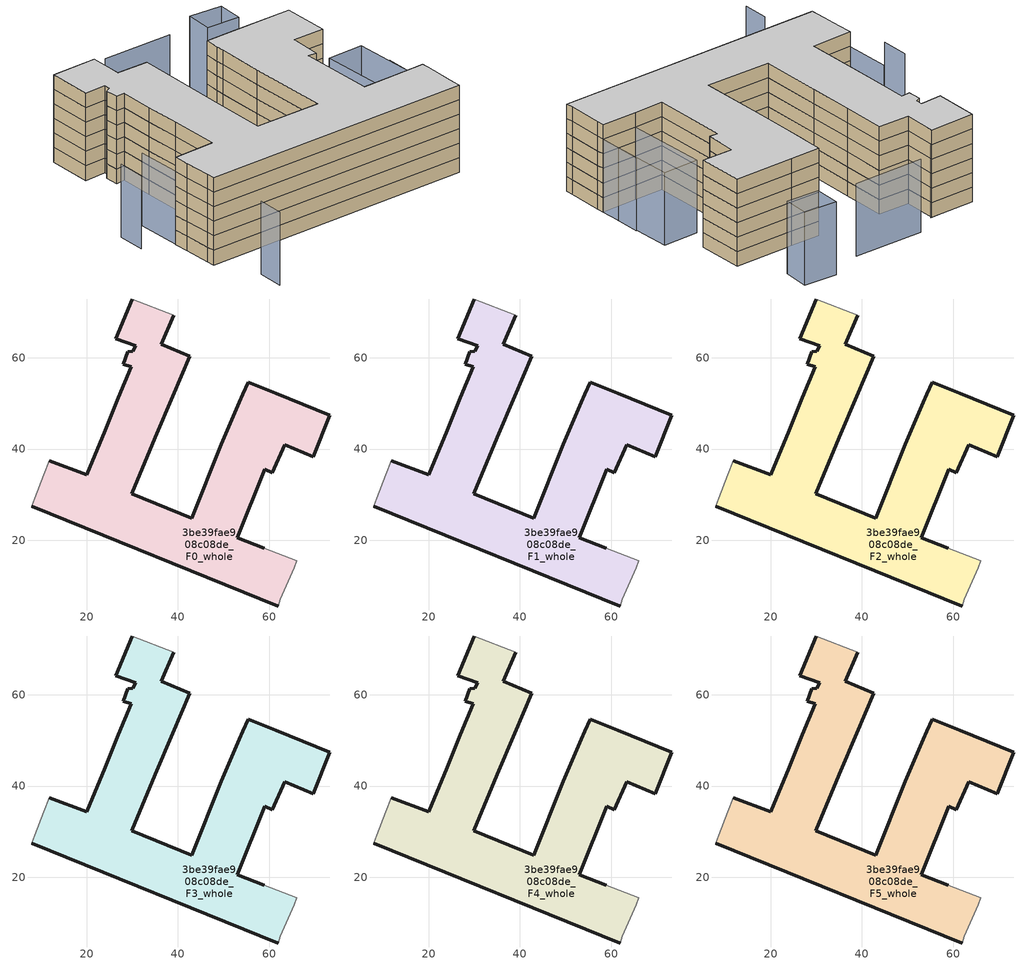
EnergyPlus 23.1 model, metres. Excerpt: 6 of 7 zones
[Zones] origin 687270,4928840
3be39fae908c08de_F0_whole
 floor ground (EU_floor_Construction): 61.42,52.25 73.31,47.44 69.62,38.31 63.41,40.92 60.65,34.81 59.02,35.55 53.01,20.54 58.92,18.25 66.02,15.5 65.5,14 62.45,7.08 62.03,5.61 7.91,27.48 8.56,29.18 10.54,34.39 11.75,37.49 20.04,34.34 24.04,44.16 26.94,51.26 29.79,58.03 28,58.63 28.98,61.29 30.13,61.42 30.73,62.66 26.35,64.18 30.02,72.89 39.08,69.38 36.29,62.97 42.55,60.29 38.86,51.6 35.05,42.58 29.86,30.26 43.02,24.83 49.52,41.05 53.45,50.23 54.24,52.04 55.37,54.7 z0
 wall outside (EU_wall_Construction): 58.92,18.25 53.01,20.54 59.02,35.55 60.65,34.81 63.41,40.92 69.62,38.31 73.31,47.44 61.42,52.25 55.37,54.7 54.24,52.04 53.45,50.23 49.52,41.05 43.02,24.83 29.86,30.26 35.05,42.58 38.86,51.6 42.55,60.29 36.29,62.97 39.08,69.38 / 30.02,72.89 26.35,64.18 30.73,62.66 30.13,61.42 28.98,61.29 28,58.63 29.79,58.03 26.94,51.26 24.04,44.16 20.04,34.34 11.75,37.49 / 7.91,27.48 62.03,5.61 z0:3
 wall adiabatic (EU_wall_Construction): 39.08,69.38 30.02,72.89 / 11.75,37.49 10.54,34.39 8.56,29.18 7.91,27.48 / 62.03,5.61 62.45,7.08 65.5,14 66.02,15.5 58.92,18.25 z0:3
3be39fae908c08de_F1_whole
 floor to 3be39fae908c08de_F0_whole (EU_floor_Construction): 61.42,52.25 73.31,47.44 69.62,38.31 63.41,40.92 60.65,34.81 59.02,35.55 53.01,20.54 58.92,18.25 66.02,15.5 65.5,14 62.45,7.08 62.03,5.61 7.91,27.48 8.56,29.18 10.54,34.39 11.75,37.49 20.04,34.34 24.04,44.16 26.94,51.26 29.79,58.03 28,58.63 28.98,61.29 30.13,61.42 30.73,62.66 26.35,64.18 30.02,72.89 39.08,69.38 36.29,62.97 42.55,60.29 38.86,51.6 35.05,42.58 29.86,30.26 43.02,24.83 49.52,41.05 53.45,50.23 54.24,52.04 55.37,54.7 z3
 wall outside (EU_wall_Construction): 58.92,18.25 53.01,20.54 59.02,35.55 60.65,34.81 63.41,40.92 69.62,38.31 73.31,47.44 61.42,52.25 55.37,54.7 54.24,52.04 53.45,50.23 49.52,41.05 43.02,24.83 29.86,30.26 35.05,42.58 38.86,51.6 42.55,60.29 36.29,62.97 39.08,69.38 / 30.02,72.89 26.35,64.18 30.73,62.66 30.13,61.42 28.98,61.29 28,58.63 29.79,58.03 26.94,51.26 24.04,44.16 20.04,34.34 11.75,37.49 / 7.91,27.48 62.03,5.61 z3:6
 wall adiabatic (EU_wall_Construction): 39.08,69.38 30.02,72.89 / 11.75,37.49 10.54,34.39 8.56,29.18 7.91,27.48 / 62.03,5.61 62.45,7.08 65.5,14 66.02,15.5 58.92,18.25 z3:6
3be39fae908c08de_F2_whole
 floor to 3be39fae908c08de_F1_whole (EU_floor_Construction): 61.42,52.25 73.31,47.44 69.62,38.31 63.41,40.92 60.65,34.81 59.02,35.55 53.01,20.54 58.92,18.25 66.02,15.5 65.5,14 62.45,7.08 62.03,5.61 7.91,27.48 8.56,29.18 10.54,34.39 11.75,37.49 20.04,34.34 24.04,44.16 26.94,51.26 29.79,58.03 28,58.63 28.98,61.29 30.13,61.42 30.73,62.66 26.35,64.18 30.02,72.89 39.08,69.38 36.29,62.97 42.55,60.29 38.86,51.6 35.05,42.58 29.86,30.26 43.02,24.83 49.52,41.05 53.45,50.23 54.24,52.04 55.37,54.7 z6
 wall outside (EU_wall_Construction): 58.92,18.25 53.01,20.54 59.02,35.55 60.65,34.81 63.41,40.92 69.62,38.31 73.31,47.44 61.42,52.25 55.37,54.7 54.24,52.04 53.45,50.23 49.52,41.05 43.02,24.83 29.86,30.26 35.05,42.58 38.86,51.6 42.55,60.29 36.29,62.97 39.08,69.38 / 30.02,72.89 26.35,64.18 30.73,62.66 30.13,61.42 28.98,61.29 28,58.63 29.79,58.03 26.94,51.26 24.04,44.16 20.04,34.34 11.75,37.49 / 7.91,27.48 62.03,5.61 z6:9
 wall adiabatic (EU_wall_Construction): 39.08,69.38 30.02,72.89 / 11.75,37.49 10.54,34.39 8.56,29.18 7.91,27.48 / 62.03,5.61 62.45,7.08 65.5,14 66.02,15.5 58.92,18.25 z6:9
3be39fae908c08de_F3_whole
 floor to 3be39fae908c08de_F2_whole (EU_floor_Construction): 61.42,52.25 73.31,47.44 69.62,38.31 63.41,40.92 60.65,34.81 59.02,35.55 53.01,20.54 58.92,18.25 66.02,15.5 65.5,14 62.45,7.08 62.03,5.61 7.91,27.48 8.56,29.18 10.54,34.39 11.75,37.49 20.04,34.34 24.04,44.16 26.94,51.26 29.79,58.03 28,58.63 28.98,61.29 30.13,61.42 30.73,62.66 26.35,64.18 30.02,72.89 39.08,69.38 36.29,62.97 42.55,60.29 38.86,51.6 35.05,42.58 29.86,30.26 43.02,24.83 49.52,41.05 53.45,50.23 54.24,52.04 55.37,54.7 z9
 wall outside (EU_wall_Construction): 58.92,18.25 53.01,20.54 59.02,35.55 60.65,34.81 63.41,40.92 69.62,38.31 73.31,47.44 61.42,52.25 55.37,54.7 54.24,52.04 53.45,50.23 49.52,41.05 43.02,24.83 29.86,30.26 35.05,42.58 38.86,51.6 42.55,60.29 36.29,62.97 39.08,69.38 / 30.02,72.89 26.35,64.18 30.73,62.66 30.13,61.42 28.98,61.29 28,58.63 29.79,58.03 26.94,51.26 24.04,44.16 20.04,34.34 11.75,37.49 / 7.91,27.48 62.03,5.61 z9:12
 wall adiabatic (EU_wall_Construction): 39.08,69.38 30.02,72.89 / 11.75,37.49 10.54,34.39 8.56,29.18 7.91,27.48 / 62.03,5.61 62.45,7.08 65.5,14 66.02,15.5 58.92,18.25 z9:12
3be39fae908c08de_F4_whole
 floor to 3be39fae908c08de_F3_whole (EU_floor_Construction): 61.42,52.25 73.31,47.44 69.62,38.31 63.41,40.92 60.65,34.81 59.02,35.55 53.01,20.54 58.92,18.25 66.02,15.5 65.5,14 62.45,7.08 62.03,5.61 7.91,27.48 8.56,29.18 10.54,34.39 11.75,37.49 20.04,34.34 24.04,44.16 26.94,51.26 29.79,58.03 28,58.63 28.98,61.29 30.13,61.42 30.73,62.66 26.35,64.18 30.02,72.89 39.08,69.38 36.29,62.97 42.55,60.29 38.86,51.6 35.05,42.58 29.86,30.26 43.02,24.83 49.52,41.05 53.45,50.23 54.24,52.04 55.37,54.7 z12
 wall outside (EU_wall_Construction): 58.92,18.25 53.01,20.54 59.02,35.55 60.65,34.81 63.41,40.92 69.62,38.31 73.31,47.44 61.42,52.25 55.37,54.7 54.24,52.04 53.45,50.23 49.52,41.05 43.02,24.83 29.86,30.26 35.05,42.58 38.86,51.6 42.55,60.29 36.29,62.97 39.08,69.38 / 30.02,72.89 26.35,64.18 30.73,62.66 30.13,61.42 28.98,61.29 28,58.63 29.79,58.03 26.94,51.26 24.04,44.16 20.04,34.34 11.75,37.49 / 7.91,27.48 62.03,5.61 z12:15
 wall adiabatic (EU_wall_Construction): 39.08,69.38 30.02,72.89 / 11.75,37.49 10.54,34.39 8.56,29.18 7.91,27.48 / 62.03,5.61 62.45,7.08 65.5,14 66.02,15.5 58.92,18.25 z12:15
3be39fae908c08de_F5_whole
 floor to 3be39fae908c08de_F4_whole (EU_floor_Construction): 61.42,52.25 73.31,47.44 69.62,38.31 63.41,40.92 60.65,34.81 59.02,35.55 53.01,20.54 58.92,18.25 66.02,15.5 65.5,14 62.45,7.08 62.03,5.61 7.91,27.48 8.56,29.18 10.54,34.39 11.75,37.49 20.04,34.34 24.04,44.16 26.94,51.26 29.79,58.03 28,58.63 28.98,61.29 30.13,61.42 30.73,62.66 26.35,64.18 30.02,72.89 39.08,69.38 36.29,62.97 42.55,60.29 38.86,51.6 35.05,42.58 29.86,30.26 43.02,24.83 49.52,41.05 53.45,50.23 54.24,52.04 55.37,54.7 z15
 wall outside (EU_wall_Construction): 58.92,18.25 53.01,20.54 59.02,35.55 60.65,34.81 63.41,40.92 69.62,38.31 73.31,47.44 61.42,52.25 55.37,54.7 54.24,52.04 53.45,50.23 49.52,41.05 43.02,24.83 29.86,30.26 35.05,42.58 38.86,51.6 42.55,60.29 36.29,62.97 39.08,69.38 / 30.02,72.89 26.35,64.18 30.73,62.66 30.13,61.42 28.98,61.29 28,58.63 29.79,58.03 26.94,51.26 24.04,44.16 20.04,34.34 11.75,37.49 / 7.91,27.48 62.03,5.61 z15:18
 wall adiabatic (EU_wall_Construction): 39.08,69.38 30.02,72.89 / 11.75,37.49 10.54,34.39 8.56,29.18 7.91,27.48 / 62.03,5.61 62.45,7.08 65.5,14 66.02,15.5 58.92,18.25 z15:18
 ceiling to 3be39fae908c08de_F6_whole (EU_floor_Construction): 62.45,7.08 65.5,14 66.02,15.5 58.92,18.25 53.01,20.54 59.02,35.55 60.65,34.81 63.41,40.92 69.62,38.31 73.31,47.44 61.42,52.25 55.37,54.7 54.24,52.04 53.45,50.23 49.52,41.05 43.02,24.83 29.86,30.26 35.05,42.58 38.86,51.6 42.55,60.29 36.29,62.97 39.08,69.38 30.02,72.89 26.35,64.18 30.73,62.66 30.13,61.42 28.98,61.29 28,58.63 29.79,58.03 26.94,51.26 24.04,44.16 20.04,34.34 11.75,37.49 10.54,34.39 8.56,29.18 7.91,27.48 62.03,5.61 z18
shading: 61.86,5.68 69.7,24.35 / 8.87,18.1 6.68,13.05 / 15.42,46.5 7.91,27.47 / 9.61,47.71 7.26,42.21 / 59.39,64.69 45.16,70.44 / 39.35,69.27 29.94,72.92 / 58.91,18.22 65.14,34.46 / 65.14,34.46 72.34,31.7 / 72.34,31.7 66.11,15.46 / 66.11,15.46 58.91,18.22 / 73.92,61.88 71.58,56.9 / 71.58,56.9 65.18,59.92 / 65.18,59.92 67.52,64.89 / 67.52,64.89 73.92,61.88 z0:15
[Building]
EU S2 Campaign: North Axis=0; Terrain=City; Solar Distribution=FullExterior
[Site:Location]
Bologna: Latitude=44.5; Longitude=11.25; Time Zone=1; Elevation=37
[SizingPeriod:WeatherFileDays]
AnnualSizingPeriod: Begin Month=1; Begin Day of Month=1; End Month=12; End Day of Month=31; Day of Week for Start Day=Monday; Use Weather File Daylight Saving Period=No; Use Weather File Rain and Snow Indicators=No
[MATERIAL]
EU_InternalMass_Material: Roughness=MediumRough; Thickness=0.1; Conductivity=1; Density=1800; Specific Heat=900; Thermal Absorptance=0.9; Solar Absorptance=0.7; Visible Absorptance=0.7
[MATERIAL:NOMASS] Roughness=MediumRough; Thermal Absorptance=0.9; Solar Absorptance=0.7; Visible Absorptance=0.7
Name | Thermal Resistance
EU_wall_NoMass | 0.905828
EU_floor_NoMass | 0.67114
[CONSTRUCTION]
EU_wall_Construction: EU_wall_NoMass
EU_floor_Construction: EU_floor_NoMass
EU_InternalMass_Construction: EU_InternalMass_Material
[ZONE] Type=1; Multiplier=1; Ceiling Height=autocalculate; Floor Area=autocalculate; Part of Total Floor Area=Yes
Name | Volume
3be39fae908c08de_F0_whole | 4545.11
3be39fae908c08de_F1_whole; 3be39fae908c08de_F2_whole; 3be39fae908c08de_F3_whole; 3be39fae908c08de_F4_whole; 3be39fae908c08de_F5_whole | 4545.12
[INTERNALMASS] Construction=EU_InternalMass_Construction; Surface Area=1515.04
Name | Zone or ZoneList
3be39fae908c08de_F0_whole_EU_InternalMass | 3be39fae908c08de_F0_whole
3be39fae908c08de_F1_whole_EU_InternalMass | 3be39fae908c08de_F1_whole
3be39fae908c08de_F2_whole_EU_InternalMass | 3be39fae908c08de_F2_whole
3be39fae908c08de_F3_whole_EU_InternalMass | 3be39fae908c08de_F3_whole
3be39fae908c08de_F4_whole_EU_InternalMass | 3be39fae908c08de_F4_whole
3be39fae908c08de_F5_whole_EU_InternalMass | 3be39fae908c08de_F5_whole
[OTHEREQUIPMENT] Fuel Type=Electricity; Design Level Calculation Method=Watts/Area; Power per Zone Floor Area=1; Fraction Latent=0; Fraction Radiant=0; Fraction Lost=0; Carbon Dioxide Generation Rate=0; EndUse Subcategory=EU_Step8_InternalGains
Name | Zone or ZoneList or Space or SpaceList | Schedule
EU_Step8_InternalGain_3be39fae908c08de_F0_whole_f000 | 3be39fae908c08de_F0_whole | EU_Step8_GainSchedule_3be39fae908c08de_F0_whole_f000
EU_Step8_InternalGain_3be39fae908c08de_F1_whole_f000 | 3be39fae908c08de_F1_whole | EU_Step8_GainSchedule_3be39fae908c08de_F1_whole_f000
EU_Step8_InternalGain_3be39fae908c08de_F2_whole_f000 | 3be39fae908c08de_F2_whole | EU_Step8_GainSchedule_3be39fae908c08de_F2_whole_f000
EU_Step8_InternalGain_3be39fae908c08de_F3_whole_f000 | 3be39fae908c08de_F3_whole | EU_Step8_GainSchedule_3be39fae908c08de_F3_whole_f000
EU_Step8_InternalGain_3be39fae908c08de_F4_whole_f000 | 3be39fae908c08de_F4_whole | EU_Step8_GainSchedule_3be39fae908c08de_F4_whole_f000
EU_Step8_InternalGain_3be39fae908c08de_F5_whole_f000 | 3be39fae908c08de_F5_whole | EU_Step8_GainSchedule_3be39fae908c08de_F5_whole_f000
[ZONEVENTILATION:DESIGNFLOWRATE] Schedule=EU_AlwaysOn; Design Flow Rate Calculation Method=AirChanges/Hour; Air Changes per Hour=0.73129; Ventilation Type=Natural; Fan Pressure Rise=0; Fan Total Efficiency=1; Constant Term Coefficient=1; Temperature Term Coefficient=0; Velocity Term Coefficient=0; Velocity Squared Term Coefficient=0; Minimum Indoor Temperature=-100; Maximum Indoor Temperature=100; Delta Temperature=-100; Minimum Outdoor Temperature=-100; Maximum Outdoor Temperature=100; Maximum Wind Speed=40
Name | Zone or ZoneList or Space or SpaceList
EU_ConstantAir_3be39fae908c08de_F0_whole | 3be39fae908c08de_F0_whole
EU_ConstantAir_3be39fae908c08de_F1_whole | 3be39fae908c08de_F1_whole
EU_ConstantAir_3be39fae908c08de_F2_whole | 3be39fae908c08de_F2_whole
EU_ConstantAir_3be39fae908c08de_F3_whole | 3be39fae908c08de_F3_whole
EU_ConstantAir_3be39fae908c08de_F4_whole | 3be39fae908c08de_F4_whole
EU_ConstantAir_3be39fae908c08de_F5_whole | 3be39fae908c08de_F5_whole
[HVACTEMPLATE:THERMOSTAT] Constant Heating Setpoint=20; Constant Cooling Setpoint=50
EU_HeatOnly_3be39fae908c08de_F0_whole; EU_HeatOnly_3be39fae908c08de_F1_whole; EU_HeatOnly_3be39fae908c08de_F2_whole; EU_HeatOnly_3be39fae908c08de_F3_whole; EU_HeatOnly_3be39fae908c08de_F4_whole; EU_HeatOnly_3be39fae908c08de_F5_whole; EU_HeatOnly_3be39fae908c08de_F6_whole
[HVACTEMPLATE:ZONE:IDEALLOADSAIRSYSTEM] System Availability Schedule=EU_AlwaysOn; Maximum Heating Supply Air Temperature=50; Minimum Cooling Supply Air Temperature=13; Maximum Heating Supply Air Humidity Ratio=0.0156; Minimum Cooling Supply Air Humidity Ratio=0.0077; Heating Limit=NoLimit; Cooling Limit=NoLimit; Heating Availability Schedule=EU_AlwaysOn; Cooling Availability Schedule=EU_CoolingOff; Dehumidification Control Type=ConstantSensibleHeatRatio; Cooling Sensible Heat Ratio=0.7; Dehumidification Setpoint=60; Humidification Control Type=None; Humidification Setpoint=30; Outdoor Air Method=None; Outdoor Air Flow Rate per Person=0.00944; Outdoor Air Flow Rate per Zone Floor Area=0; Outdoor Air Flow Rate per Zone=0; Demand Controlled Ventilation Type=None; Outdoor Air Economizer Type=NoEconomizer; Heat Recovery Type=None; Sensible Heat Recovery Effectiveness=0.7; Latent Heat Recovery Effectiveness=0.65
Name | Template Thermostat
3be39fae908c08de_F0_whole | EU_HeatOnly_3be39fae908c08de_F0_whole
3be39fae908c08de_F1_whole | EU_HeatOnly_3be39fae908c08de_F1_whole
3be39fae908c08de_F2_whole | EU_HeatOnly_3be39fae908c08de_F2_whole
3be39fae908c08de_F3_whole | EU_HeatOnly_3be39fae908c08de_F3_whole
3be39fae908c08de_F4_whole | EU_HeatOnly_3be39fae908c08de_F4_whole
3be39fae908c08de_F5_whole | EU_HeatOnly_3be39fae908c08de_F5_whole
[SIZING:ZONE] Zone Cooling Design Supply Air Temperature Input Method=SupplyAirTemperature; Zone Cooling Design Supply Air Temperature=13; Zone Heating Design Supply Air Temperature Input Method=SupplyAirTemperature; Zone Heating Design Supply Air Temperature=50; Zone Cooling Design Supply Air Humidity Ratio=0.008; Zone Heating Design Supply Air Humidity Ratio=0.008; Cooling Design Air Flow Method=DesignDay; Cooling Design Air Flow Rate=0; Cooling Minimum Air Flow per Zone Floor Area=0.000762; Cooling Minimum Air Flow=0; Cooling Minimum Air Flow Fraction=0.2; Heating Design Air Flow Method=DesignDay; Heating Design Air Flow Rate=0; Heating Maximum Air Flow per Zone Floor Area=0.002032; Heating Maximum Air Flow=0.141576; Heating Maximum Air Flow Fraction=0.3; Account for Dedicated Outdoor Air System=No; Dedicated Outdoor Air System Control Strategy=NeutralSupplyAir; Dedicated Outdoor Air Low Setpoint Temperature for Design=autosize; Dedicated Outdoor Air High Setpoint Temperature for Design=autosize; Zone Load Sizing Method=Sensible Load Only No Latent Load; Zone Latent Cooling Design Supply Air Humidity Ratio Input Method=HumidityRatioDifference; Zone Cooling Design Supply Air Humidity Ratio Difference=0.005; Zone Latent Heating Design Supply Air Humidity Ratio Input Method=HumidityRatioDifference; Zone Humidification Design Supply Air Humidity Ratio Difference=0.005
3be39fae908c08de_F0_whole; 3be39fae908c08de_F1_whole; 3be39fae908c08de_F2_whole; 3be39fae908c08de_F3_whole; 3be39fae908c08de_F4_whole; 3be39fae908c08de_F5_whole
[SCHEDULE:CONSTANT]
Name | Hourly Value
EU_AlwaysOn | 1
EU_CoolingOff | 0
[SCHEDULE:FILE] Column Number=1; Rows to Skip at Top=0; Number of Hours of Data=8760; Column Separator=Comma; Interpolate to Timestep=No; Minutes per Item=60; Adjust Schedule for Daylight Savings=Yes
Name | File
EU_Step8_GainSchedule_3be39fae908c08de_F0_whole_f000 | ../../schedules/3be39fae908c08de/3be39fae908c08de_F0_whole_f000_gain.csv
EU_Step8_GainSchedule_3be39fae908c08de_F1_whole_f000 | ../../schedules/3be39fae908c08de/3be39fae908c08de_F1_whole_f000_gain.csv
EU_Step8_GainSchedule_3be39fae908c08de_F2_whole_f000 | ../../schedules/3be39fae908c08de/3be39fae908c08de_F2_whole_f000_gain.csv
EU_Step8_GainSchedule_3be39fae908c08de_F3_whole_f000 | ../../schedules/3be39fae908c08de/3be39fae908c08de_F3_whole_f000_gain.csv
EU_Step8_GainSchedule_3be39fae908c08de_F4_whole_f000 | ../../schedules/3be39fae908c08de/3be39fae908c08de_F4_whole_f000_gain.csv
EU_Step8_GainSchedule_3be39fae908c08de_F5_whole_f000 | ../../schedules/3be39fae908c08de/3be39fae908c08de_F5_whole_f000_gain.csv
